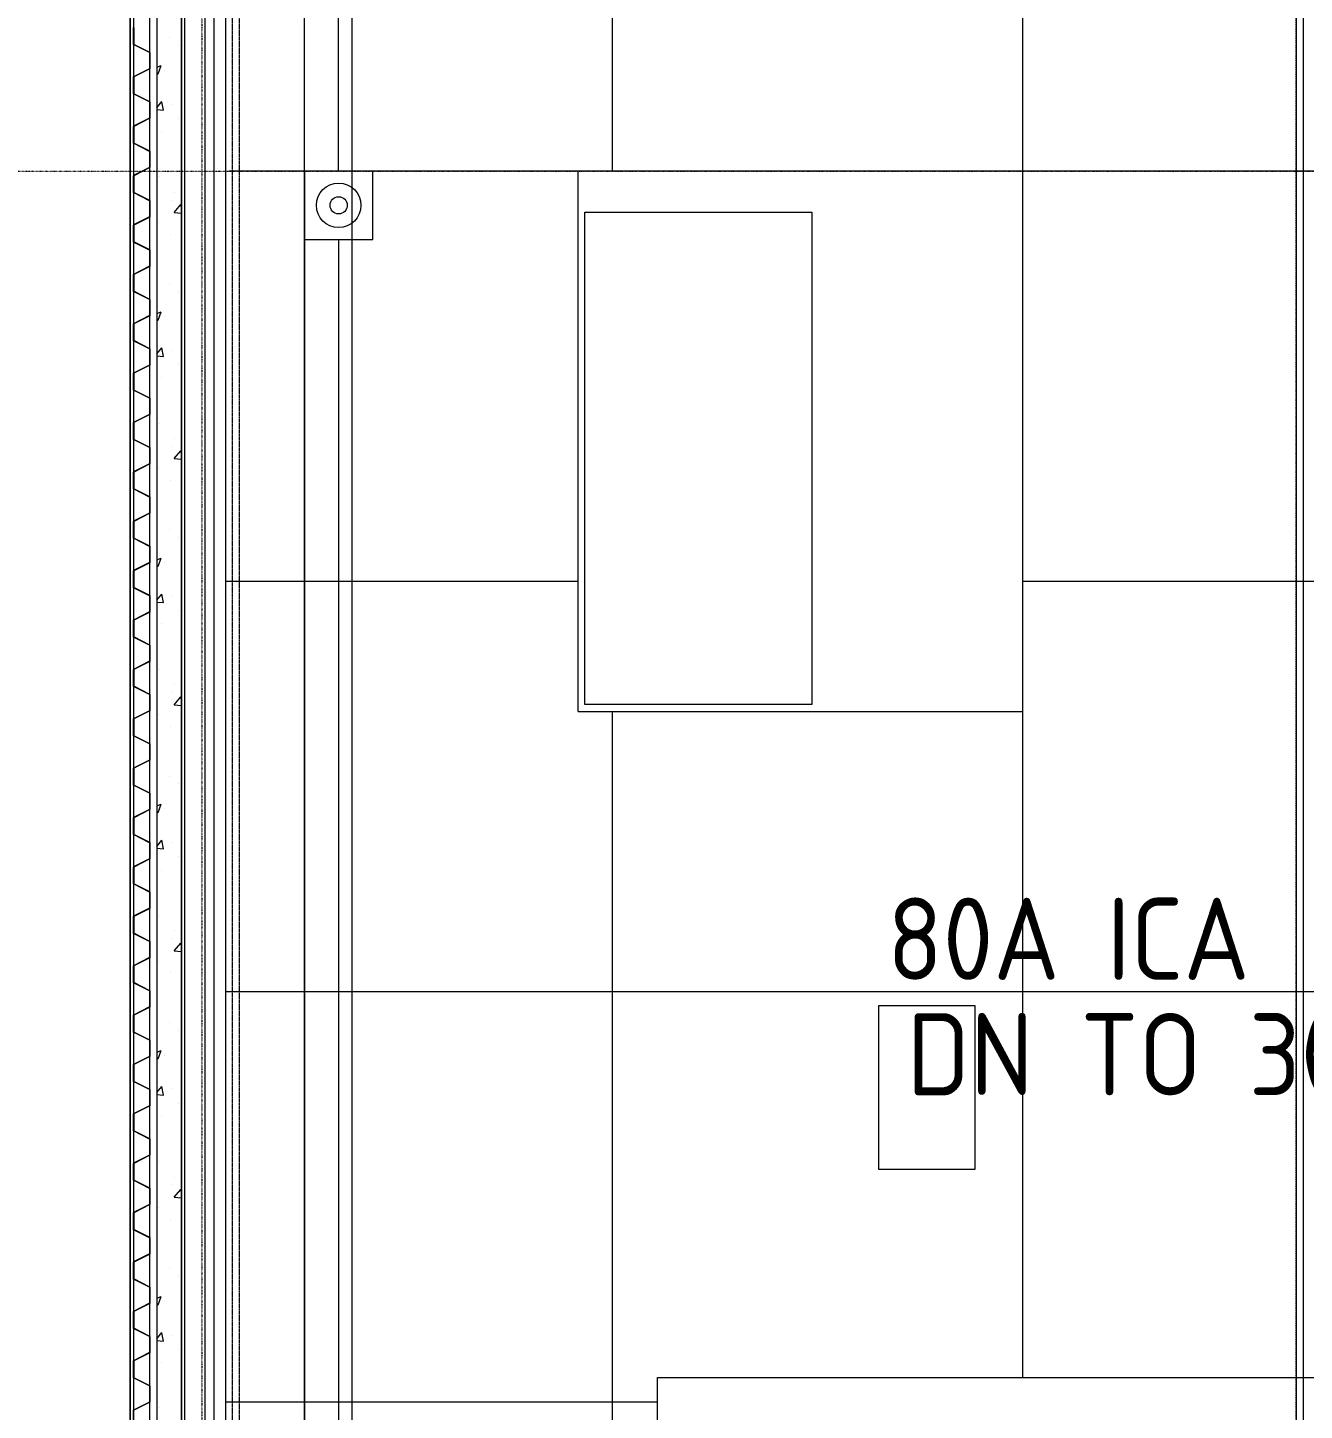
# Model space of a CAD drawing. Extents: x -32000 to 416743, y -254124 to 144214.
# Drawn here: x -1274 to 8060, y 20940 to 31049 of the extents above; entities that cross this region are included whole.
import ezdxf

# ---------------------------------------------------------------- set-up
doc = ezdxf.new("R2010")
doc.units = 0
doc.header["$LTSCALE"] = 10
for name, pattern in [('H12PL4$0$JJP_三點線', [0.9, 0.3, -0.15, 0, -0.15, 0, -0.15, 0, -0.15]), ('XFM1Q40$0$HIDDEN', [9.525, 6.35, -3.175]), ('XFM7P40ICA$0$H12PL4$0$CENTERK1', [0.0983, 0.0833, -0.005, 0.005, -0.005]), ('XFM7P40ICA$0$H12PL4$0$DOTK1', [0.01, 0.005, -0.005]), ('XFM7P40ICA$0$H12PL4$0$JJP_三點線', [0.9, 0.3, -0.15, 0, -0.15, 0, -0.15, 0, -0.15]), ('XFM7P40ICA$0$H12PL4$0$JJP_虛線(退縮線、投影線、地下室範圍、非屬本工程、圖面分區)', [0.45, 0.3, -0.15])]:
    doc.linetypes.add(name, pattern=pattern)
for name, color, linetype in [('H12PL4$0$A-WALL-EX', 252, 'Continuous'), ('H12PL4$0$S-GRID', 252, 'Continuous'), ('H12PL4$0$S-SLAB-SHOW', 252, 'Continuous'), ('XFM1Q40$0$DIM', 250, 'Continuous'), ('XFM7P40ICA$0$H12PL4$0$A-WALL-EX', 252, 'Continuous'), ('XFM7P40ICA$0$H12PL4$0$Hattch', 252, 'Continuous'), ('XFM7P40ICA$0$H12PL4$0$L40_19_DRAN', 252, 'Continuous'), ('XFM7P40ICA$0$H12PL4$0$L40_19_MEJI', 252, 'Continuous'), ('XFM7P40ICA$0$H12PL4$0$L40_19_SUGATA2', 252, 'Continuous'), ('XFM7P40ICA$0$H12PL4$0$L40_19_SUGATA3', 252, 'Continuous'), ('XFM7P40ICA$0$H12PL4$0$L40_19_SUGATAD', 252, 'Continuous'), ('XFM7P40ICA$0$H12PL4$0$L40_19_設備基礎', 252, 'Continuous'), ('XFM7P40ICA$0$H12PL4$0$S-GRID', 252, 'Continuous'), ('XFM7P40ICA$0$U-ICA-TXT', 250, 'Continuous')]:
    doc.layers.add(name, color=color, linetype=linetype)
doc.styles.add('XFM1Q40$0$STANDARD', font='SIMPLEX', dxfattribs={"bigfont": 'BIGFONT'})
doc.styles.add('XFM7P40ICA$0$aa-txt', font='isocp.shx', dxfattribs={"bigfont": 'chineset'})
doc.dimstyles.new('XFM1Q40$0$ISO-25', dxfattribs={"dimtxt": 25, "dimasz": 5, "dimexe": 1.25, "dimexo": 0.625, "dimtad": 1, "dimdec": 0, "dimtxsty": 'XFM1Q40$0$STANDARD', "dimcen": 2.5, "dimadec": 0, "dimazin": 0, "dimtfac": 1, "dimtdec": 0, "dimtmove": 0, "dimatfit": 3, "dimfxl": 1, "dimarcsym": 0})

# ---------------------------------------------------------------- blocks, each defined once
blk = doc.blocks.new('H12PL4')
at = {"layer": 'H12PL4$0$A-WALL-EX', "lineweight": 0, "flags": 128}
for points in [[(-525, -2675), (-525, 83025)], [(-500, 83000), (-500, -2650)], [(-380, -2530), (-380, 82880)], [(-330, 82830), (-330, -2480)], [(-150, -2300), (-150, 82650)], [(-125, -2275), (-125, 82625)]]:
    blk.add_lwpolyline(points, dxfattribs=at)
at = {"layer": 'H12PL4$0$S-GRID', "linetype": 'H12PL4$0$JJP_三點線', "lineweight": 0}
for p, q in [((0, 128250), (0, -28000)), ((-29000, 30000), (289600, 30000))]:
    blk.add_line(p, q, dxfattribs=at)
at = {"layer": 'H12PL4$0$S-SLAB-SHOW', "lineweight": 0}
for p, q in [((90, -2300), (90, 82649.8)), ((750, -2300), (750, 82649.8)), ((1100, -2300), (1100, 82649.8))]:
    blk.add_line(p, q, dxfattribs=at)
at = {"layer": 'H12PL4$0$S-SLAB-SHOW', "lineweight": 0, "flags": 128}
blk.add_lwpolyline([(-150, 82649.8), (-150, -2300)], dxfattribs=at)
blk = doc.blocks.new('*D310')
at = {"layer": 'DEFPOINTS', "color": 0, "linetype": 'XFM1Q40$0$HIDDEN', "ltscale": 0.1, "transparency": 16777216}
for p in [(287256, 172071), (287793, 172071), (287793, 172036)]:
    blk.add_point(p, dxfattribs=at)
at = {"layer": 'XFM1Q40$0$DIM', "color": 0, "linetype": 'XFM1Q40$0$HIDDEN', "lineweight": -2, "ltscale": 0.1, "transparency": 16777216}
for p, q in [((287256, 172070), (287256, 172034)), ((287793, 172070), (287793, 172034)), ((287262, 172036), (287788, 172036))]:
    blk.add_line(p, q, dxfattribs=at)
at = {"layer": 'XFM1Q40$0$DIM', "color": 0, "linetype": 'XFM1Q40$0$HIDDEN', "ltscale": 0.1, "transparency": 16777216}
for points in [[(287262, 172036), (287262, 172035), (287256, 172036)], [(287788, 172036), (287788, 172035), (287793, 172036)]]:
    blk.add_solid(points, dxfattribs=at)
at = {"layer": 'XFM1Q40$0$DIM', "color": 0, "linetype": 'XFM1Q40$0$HIDDEN', "ltscale": 0.1, "transparency": 16777216, "insert": (287522, 172046), "char_height": 20, "attachment_point": 5, "style": 'XFM1Q40$0$STANDARD'}
blk.add_mtext('537', dxfattribs=at)
blk = doc.blocks.new('*D309')
at = {"layer": 'DEFPOINTS', "color": 0, "linetype": 'XFM1Q40$0$HIDDEN', "ltscale": 0.1, "transparency": 16777216}
for p in [(286506, 172071), (287043, 172071), (287043, 172036)]:
    blk.add_point(p, dxfattribs=at)
at = {"layer": 'XFM1Q40$0$DIM', "color": 0, "linetype": 'XFM1Q40$0$HIDDEN', "lineweight": -2, "ltscale": 0.1, "transparency": 16777216}
for p, q in [((286506, 172070), (286506, 172034)), ((287043, 172070), (287043, 172034)), ((286512, 172036), (287038, 172036))]:
    blk.add_line(p, q, dxfattribs=at)
at = {"layer": 'XFM1Q40$0$DIM', "color": 0, "linetype": 'XFM1Q40$0$HIDDEN', "ltscale": 0.1, "transparency": 16777216}
for points in [[(286512, 172036), (286512, 172035), (286506, 172036)], [(287038, 172036), (287038, 172035), (287043, 172036)]]:
    blk.add_solid(points, dxfattribs=at)
at = {"layer": 'XFM1Q40$0$DIM', "color": 0, "linetype": 'XFM1Q40$0$HIDDEN', "ltscale": 0.1, "transparency": 16777216, "insert": (286772, 172046), "char_height": 20, "attachment_point": 5, "style": 'XFM1Q40$0$STANDARD'}
blk.add_mtext('537', dxfattribs=at)
blk = doc.blocks.new('XFM7P40ICA$0$H12PL4')
at = {"layer": 'XFM7P40ICA$0$H12PL4$0$A-WALL-EX', "lineweight": 0}
for p, q in [((90, -2300), (90, 82649.8)), ((750, -2300), (750, 82649.8)), ((1100, -2300), (1100, 82649.8))]:
    blk.add_line(p, q, dxfattribs=at)
at = {"layer": 'XFM7P40ICA$0$H12PL4$0$A-WALL-EX', "linetype": 'XFM7P40ICA$0$H12PL4$0$JJP_虛線(退縮線、投影線、地下室範圍、非屬本工程、圖面分區)', "lineweight": 0}
blk.add_line((8050, 57350), (8050, 2650), dxfattribs=at)
at = {"layer": 'XFM7P40ICA$0$H12PL4$0$A-WALL-EX', "linetype": 'XFM7P40ICA$0$H12PL4$0$JJP_虛線(退縮線、投影線、地下室範圍、非屬本工程、圖面分區)', "lineweight": 0, "flags": 128}
for points in [[(-525, 83011), (-525, -2675)], [(-125, -2275), (-125, 82611.4)], [(8000, 57500), (8000, 2500)]]:
    blk.add_lwpolyline(points, dxfattribs=at)
at = {"layer": 'XFM7P40ICA$0$H12PL4$0$A-WALL-EX', "lineweight": 0, "flags": 128}
for points in [[(-500, 83000), (-500, -2650)], [(-380, -2530), (-380, 82880)], [(-330, 82830), (-330, -2480)], [(-150, -2300), (-150, 82650)], [(-150, 82649.8), (-150, -2300)]]:
    blk.add_lwpolyline(points, dxfattribs=at)
at = {"layer": 'XFM7P40ICA$0$H12PL4$0$Hattch', "lineweight": 0}
for p, q in [((-500, 30925.5), (-500, 31049.3)), ((-498.3, 31048.3), (-498.3, 30926.6)), ((-238.5, 30977), (-238.5, 30977)), ((-381.7, 30866.4), (-500, 30925.5)), ((-380, 30867.4), (-498.3, 30926.6)), ((-381.7, 30866.4), (-381.7, 30748.5)), ((-380, 30867.4), (-380, 30747.4)), ((-173, 30919.1), (-173, 30919.1)), ((-381.7, 30748.5), (-500, 30689.3)), ((-380, 30747.4), (-498.3, 30688.3)), ((-330, 30759), (-298.4, 30771.1)), ((-318.7, 30710.6), (-298.4, 30771)), ((-271.3, 30737.5), (-271.3, 30737.5)), ((-500, 30564.5), (-500, 30688.3)), ((-498.3, 30687.2), (-498.3, 30565.5)), ((-330, 30718.3), (-318.7, 30710.7)), ((-381.7, 30505.3), (-500, 30564.5)), ((-380, 30506.4), (-498.3, 30565.5)), ((-381.7, 30505.3), (-381.7, 30387.4)), ((-380, 30506.4), (-380, 30386.4)), ((-330, 30463.2), (-292.6, 30507.7)), ((-330, 30449.3), (-281, 30445)), ((-281, 30444.9), (-292.5, 30507.6)), ((-216.7, 30490.3), (-216.7, 30490.3)), ((-381.7, 30387.4), (-500, 30328.3)), ((-380, 30386.4), (-498.3, 30327.2)), ((-170.1, 30385.3), (-170, 30385.3)), ((-500, 30203.5), (-500, 30327.2)), ((-498.3, 30326.2), (-498.3, 30204.5)), ((-296.1, 30290.2), (-296, 30290.2)), ((-381.7, 30144.3), (-500, 30203.5)), ((-380, 30145.3), (-498.3, 30204.5)), ((-381.7, 30144.3), (-381.7, 30026.4)), ((-380, 30145.3), (-380, 30025.3)), ((-381.7, 30026.4), (-500, 29967.2)), ((-380, 30025.3), (-498.3, 29966.2)), ((-500, 29842.4), (-500, 29966.2)), ((-498.3, 29965.1), (-498.3, 29843.5)), ((-308.2, 29957.3), (-308.2, 29957.3)), ((-381.7, 29783.3), (-500, 29842.4)), ((-380, 29784.3), (-498.3, 29843.5)), ((-200.6, 29845), (-200.6, 29845)), ((-381.7, 29783.3), (-381.7, 29665.3)), ((-380, 29784.3), (-380, 29664.3)), ((-211.3, 29788.7), (-211.3, 29788.7)), ((-202.1, 29698.1), (-153.9, 29755.5)), ((-150, 29734.9), (-153.8, 29755.4)), ((-381.7, 29665.3), (-500, 29606.2)), ((-380, 29664.3), (-498.3, 29605.1)), ((-320.4, 29624.4), (-320.4, 29624.4)), ((-202.1, 29698.1), (-150, 29693.5)), ((-500, 29481.4), (-500, 29605.1)), ((-498.3, 29604.1), (-498.3, 29482.4)), ((-225.8, 29538.4), (-225.7, 29538.4)), ((-381.7, 29422.2), (-500, 29481.4)), ((-380, 29423.3), (-498.3, 29482.4)), ((-381.7, 29422.2), (-381.7, 29304.3)), ((-380, 29423.3), (-380, 29303.3)), ((-381.7, 29304.3), (-500, 29245.1)), ((-500, 29120.3), (-500, 29244.1)), ((-380, 29303.3), (-498.3, 29244.1)), ((-498.3, 29243.1), (-498.3, 29121.4)), ((-381.7, 29061.2), (-500, 29120.3)), ((-380, 29062.2), (-498.3, 29121.4)), ((-238.5, 29177), (-238.5, 29177)), ((-173, 29119.1), (-173, 29119.1)), ((-381.7, 29061.2), (-381.7, 28943.3)), ((-380, 29062.2), (-380, 28942.2)), ((-381.7, 28943.3), (-500, 28884.1)), ((-380, 28942.2), (-498.3, 28883.1)), ((-330, 28959), (-298.4, 28971.1)), ((-330, 28918.3), (-318.7, 28910.7)), ((-318.7, 28910.6), (-298.4, 28971)), ((-271.3, 28937.5), (-271.3, 28937.5)), ((-500, 28759.3), (-500, 28883.1)), ((-498.3, 28882), (-498.3, 28760.3)), ((-381.7, 28700.1), (-500, 28759.3)), ((-380, 28701.2), (-498.3, 28760.3)), ((-381.7, 28700.1), (-381.7, 28582.2)), ((-380, 28701.2), (-380, 28581.2)), ((-330, 28663.2), (-292.6, 28707.7)), ((-330, 28649.3), (-281, 28645)), ((-281, 28644.9), (-292.5, 28707.6)), ((-216.7, 28690.3), (-216.7, 28690.3)), ((-381.7, 28582.2), (-500, 28523.1)), ((-500, 28398.3), (-500, 28522)), ((-380, 28581.2), (-498.3, 28522)), ((-498.3, 28521), (-498.3, 28399.3)), ((-170.1, 28585.3), (-170, 28585.3)), ((-296.1, 28490.2), (-296, 28490.2)), ((-381.7, 28339.1), (-500, 28398.3)), ((-380, 28340.1), (-498.3, 28399.3)), ((-381.7, 28339.1), (-381.7, 28221.2)), ((-380, 28340.1), (-380, 28220.1)), ((-381.7, 28221.2), (-500, 28162)), ((-380, 28220.1), (-498.3, 28161)), ((-500, 28037.2), (-500, 28161)), ((-498.3, 28159.9), (-498.3, 28038.3)), ((-308.2, 28157.3), (-308.2, 28157.3)), ((-381.7, 27978.1), (-500, 28037.2)), ((-380, 27979.1), (-498.3, 28038.3)), ((-200.6, 28045), (-200.6, 28045)), ((-381.7, 27978.1), (-381.7, 27860.1)), ((-380, 27979.1), (-380, 27859.1)), ((-211.3, 27988.7), (-211.3, 27988.7)), ((-202.1, 27898.1), (-153.9, 27955.5)), ((-150, 27934.9), (-153.8, 27955.4)), ((-381.7, 27860.1), (-500, 27801)), ((-380, 27859.1), (-498.3, 27799.9)), ((-320.4, 27824.4), (-320.4, 27824.4)), ((-202.1, 27898.1), (-150, 27893.5)), ((-500, 27676.2), (-500, 27799.9)), ((-498.3, 27798.9), (-498.3, 27677.2)), ((-225.8, 27738.4), (-225.7, 27738.4)), ((-381.7, 27617), (-500, 27676.2)), ((-380, 27618.1), (-498.3, 27677.2)), ((-381.7, 27617), (-381.7, 27499.1)), ((-380, 27618.1), (-380, 27498.1)), ((-381.7, 27499.1), (-500, 27439.9)), ((-380, 27498.1), (-498.3, 27438.9)), ((-500, 27315.2), (-500, 27438.9)), ((-498.3, 27437.9), (-498.3, 27316.2)), ((-381.7, 27256), (-500, 27315.2)), ((-380, 27257), (-498.3, 27316.2)), ((-238.5, 27377), (-238.5, 27377)), ((-173, 27319.1), (-173, 27319.1)), ((-381.7, 27256), (-381.7, 27138.1)), ((-380, 27257), (-380, 27137)), ((-381.7, 27138.1), (-500, 27078.9)), ((-380, 27137), (-498.3, 27077.9)), ((-330, 27159), (-298.4, 27171.1)), ((-330, 27118.3), (-318.7, 27110.7)), ((-318.7, 27110.6), (-298.4, 27171)), ((-271.3, 27137.5), (-271.3, 27137.5)), ((-500, 26954.1), (-500, 27077.9)), ((-498.3, 27076.8), (-498.3, 26955.2)), ((-381.7, 26895), (-500, 26954.1)), ((-380, 26896), (-498.3, 26955.2)), ((-381.7, 26895), (-381.7, 26777)), ((-380, 26896), (-380, 26776)), ((-330, 26863.2), (-292.6, 26907.7)), ((-281, 26844.9), (-292.5, 26907.6)), ((-216.7, 26890.3), (-216.7, 26890.3)), ((-330, 26849.3), (-281, 26845)), ((-381.7, 26777), (-500, 26717.9)), ((-500, 26593.1), (-500, 26716.8)), ((-380, 26776), (-498.3, 26716.8)), ((-498.3, 26715.8), (-498.3, 26594.1)), ((-296.1, 26690.2), (-296, 26690.2)), ((-170.1, 26785.3), (-170, 26785.3)), ((-381.7, 26533.9), (-500, 26593.1)), ((-380, 26535), (-498.3, 26594.1)), ((-381.7, 26533.9), (-381.7, 26416)), ((-380, 26535), (-380, 26415)), ((-381.7, 26416), (-500, 26356.8)), ((-380, 26415), (-498.3, 26355.8)), ((-500, 26232), (-500, 26355.8)), ((-498.3, 26354.8), (-498.3, 26233.1)), ((-308.2, 26357.3), (-308.2, 26357.3)), ((-381.7, 26172.9), (-500, 26232)), ((-380, 26173.9), (-498.3, 26233.1)), ((-211.3, 26188.7), (-211.3, 26188.7)), ((-200.6, 26245), (-200.6, 26245)), ((-381.7, 26172.9), (-381.7, 26055)), ((-380, 26173.9), (-380, 26053.9)), ((-202.1, 26098.1), (-153.9, 26155.5)), ((-202.1, 26098.1), (-150, 26093.5)), ((-150, 26134.9), (-153.8, 26155.4)), ((-381.7, 26055), (-500, 25995.8)), ((-500, 25871), (-500, 25994.8)), ((-380, 26053.9), (-498.3, 25994.8)), ((-498.3, 25993.7), (-498.3, 25872)), ((-320.4, 26024.4), (-320.4, 26024.4)), ((-225.8, 25938.4), (-225.7, 25938.4)), ((-381.7, 25811.8), (-500, 25871)), ((-380, 25812.9), (-498.3, 25872)), ((-381.7, 25811.8), (-381.7, 25693.9)), ((-380, 25812.9), (-380, 25692.9)), ((-381.7, 25693.9), (-500, 25634.8)), ((-380, 25692.9), (-498.3, 25633.7)), ((-500, 25510), (-500, 25633.7)), ((-498.3, 25632.7), (-498.3, 25511)), ((-238.5, 25577), (-238.5, 25577)), ((-381.7, 25450.8), (-500, 25510)), ((-380, 25451.8), (-498.3, 25511)), ((-173, 25519.1), (-173, 25519.1)), ((-381.7, 25450.8), (-381.7, 25332.9)), ((-380, 25451.8), (-380, 25331.8)), ((-381.7, 25332.9), (-500, 25273.7)), ((-380, 25331.8), (-498.3, 25272.7)), ((-330, 25359), (-298.4, 25371.1)), ((-330, 25318.3), (-318.7, 25310.7)), ((-318.7, 25310.6), (-298.4, 25371)), ((-271.3, 25337.5), (-271.3, 25337.5)), ((-500, 25148.9), (-500, 25272.7)), ((-498.3, 25271.6), (-498.3, 25150)), ((-381.7, 25089.8), (-500, 25148.9)), ((-380, 25090.8), (-498.3, 25150)), ((-381.7, 25089.8), (-381.7, 24971.8)), ((-380, 25090.8), (-380, 24970.8)), ((-330, 25063.2), (-292.6, 25107.7)), ((-281, 25044.9), (-292.5, 25107.6)), ((-216.7, 25090.3), (-216.7, 25090.3)), ((-381.7, 24971.8), (-500, 24912.7)), ((-380, 24970.8), (-498.3, 24911.6)), ((-330, 25049.3), (-281, 25045)), ((-170.1, 24985.3), (-170, 24985.3)), ((-500, 24787.9), (-500, 24911.6)), ((-498.3, 24910.6), (-498.3, 24788.9)), ((-296.1, 24890.2), (-296, 24890.2)), ((-381.7, 24728.7), (-500, 24787.9)), ((-380, 24729.8), (-498.3, 24788.9)), ((-381.7, 24728.7), (-381.7, 24610.8)), ((-380, 24729.8), (-380, 24609.8)), ((-381.7, 24610.8), (-500, 24551.6)), ((-380, 24609.8), (-498.3, 24550.6)), ((-500, 24426.8), (-500, 24550.6)), ((-498.3, 24549.6), (-498.3, 24427.9)), ((-308.2, 24557.3), (-308.2, 24557.3)), ((-381.7, 24367.7), (-500, 24426.8)), ((-380, 24368.7), (-498.3, 24427.9)), ((-381.7, 24367.7), (-381.7, 24249.8)), ((-380, 24368.7), (-380, 24248.7)), ((-211.3, 24388.7), (-211.3, 24388.7)), ((-200.6, 24445), (-200.6, 24445)), ((-202.1, 24298.1), (-153.9, 24355.5)), ((-202.1, 24298.1), (-150, 24293.5)), ((-150, 24334.9), (-153.8, 24355.4)), ((-381.7, 24249.8), (-500, 24190.6)), ((-500, 24065.8), (-500, 24189.6)), ((-380, 24248.7), (-498.3, 24189.6)), ((-498.3, 24188.5), (-498.3, 24066.8)), ((-320.4, 24224.4), (-320.4, 24224.4)), ((-381.7, 24006.6), (-500, 24065.8)), ((-380, 24007.7), (-498.3, 24066.8)), ((-225.8, 24138.4), (-225.7, 24138.4)), ((-381.7, 24006.6), (-381.7, 23888.7)), ((-380, 24007.7), (-380, 23887.7)), ((-381.7, 23888.7), (-500, 23829.6)), ((-380, 23887.7), (-498.3, 23828.5)), ((-500, 23704.8), (-500, 23828.5)), ((-498.3, 23827.5), (-498.3, 23705.8)), ((-238.5, 23777), (-238.5, 23777)), ((-381.7, 23645.6), (-500, 23704.8)), ((-380, 23646.6), (-498.3, 23705.8)), ((-173, 23719.1), (-173, 23719.1)), ((-381.7, 23645.6), (-381.7, 23527.7)), ((-380, 23646.6), (-380, 23526.6)), ((-330, 23559), (-298.4, 23571.1)), ((-318.7, 23510.6), (-298.4, 23571)), ((-381.7, 23527.7), (-500, 23468.5)), ((-500, 23343.7), (-500, 23467.5)), ((-380, 23526.6), (-498.3, 23467.5)), ((-498.3, 23466.5), (-498.3, 23344.8)), ((-330, 23518.3), (-318.7, 23510.7)), ((-271.3, 23537.5), (-271.3, 23537.5)), ((-381.7, 23284.6), (-500, 23343.7)), ((-380, 23285.6), (-498.3, 23344.8)), ((-381.7, 23284.6), (-381.7, 23166.6)), ((-380, 23285.6), (-380, 23165.6)), ((-330, 23263.2), (-292.6, 23307.7)), ((-281, 23244.9), (-292.5, 23307.6)), ((-216.7, 23290.3), (-216.7, 23290.3)), ((-381.7, 23166.6), (-500, 23107.5)), ((-380, 23165.6), (-498.3, 23106.5)), ((-330, 23249.3), (-281, 23245)), ((-170.1, 23185.3), (-170, 23185.3)), ((-500, 22982.7), (-500, 23106.5)), ((-498.3, 23105.4), (-498.3, 22983.7)), ((-296.1, 23090.2), (-296, 23090.2)), ((-381.7, 22923.5), (-500, 22982.7)), ((-380, 22924.6), (-498.3, 22983.7)), ((-381.7, 22923.5), (-381.7, 22805.6)), ((-380, 22924.6), (-380, 22804.6)), ((-381.7, 22805.6), (-500, 22746.5)), ((-380, 22804.6), (-498.3, 22745.4)), ((-308.2, 22757.3), (-308.2, 22757.3)), ((-500, 22621.7), (-500, 22745.4)), ((-498.3, 22744.4), (-498.3, 22622.7)), ((-200.6, 22645), (-200.6, 22645)), ((-381.7, 22562.5), (-500, 22621.7)), ((-380, 22563.5), (-498.3, 22622.7)), ((-381.7, 22562.5), (-381.7, 22444.6)), ((-380, 22563.5), (-380, 22443.5)), ((-211.3, 22588.7), (-211.3, 22588.7)), ((-202.1, 22498.1), (-153.9, 22555.5)), ((-150, 22534.9), (-153.8, 22555.4)), ((-381.7, 22444.6), (-500, 22385.4)), ((-380, 22443.5), (-498.3, 22384.4)), ((-202.1, 22498.1), (-150, 22493.5)), ((-500, 22260.6), (-500, 22384.4)), ((-498.3, 22383.3), (-498.3, 22261.7)), ((-320.4, 22424.4), (-320.4, 22424.4)), ((-381.7, 22201.5), (-500, 22260.6)), ((-380, 22202.5), (-498.3, 22261.7)), ((-225.8, 22338.4), (-225.7, 22338.4)), ((-381.7, 22201.5), (-381.7, 22083.5)), ((-380, 22202.5), (-380, 22082.5)), ((-381.7, 22083.5), (-500, 22024.4)), ((-380, 22082.5), (-498.3, 22023.3)), ((-500, 21899.6), (-500, 22023.3)), ((-498.3, 22022.3), (-498.3, 21900.6)), ((-238.5, 21977), (-238.5, 21977)), ((-381.7, 21840.4), (-500, 21899.6)), ((-380, 21841.5), (-498.3, 21900.6)), ((-381.7, 21840.4), (-381.7, 21722.5)), ((-380, 21841.5), (-380, 21721.5)), ((-173, 21919.1), (-173, 21919.1)), ((-330, 21759), (-298.4, 21771.1)), ((-318.7, 21710.6), (-298.4, 21771)), ((-271.3, 21737.5), (-271.3, 21737.5)), ((-381.7, 21722.5), (-500, 21663.3)), ((-500, 21538.5), (-500, 21662.3)), ((-380, 21721.5), (-498.3, 21662.3)), ((-498.3, 21661.3), (-498.3, 21539.6)), ((-330, 21718.3), (-318.7, 21710.7)), ((-381.7, 21479.4), (-500, 21538.5)), ((-380, 21480.4), (-498.3, 21539.6)), ((-381.7, 21479.4), (-381.7, 21361.5)), ((-380, 21480.4), (-380, 21360.4)), ((-330, 21463.2), (-292.6, 21507.7)), ((-330, 21449.3), (-281, 21445)), ((-281, 21444.9), (-292.5, 21507.6)), ((-216.7, 21490.3), (-216.7, 21490.3)), ((-381.7, 21361.5), (-500, 21302.3)), ((-380, 21360.4), (-498.3, 21301.3)), ((-170.1, 21385.3), (-170, 21385.3)), ((-500, 21177.5), (-500, 21301.3)), ((-498.3, 21300.2), (-498.3, 21178.5)), ((-296.1, 21290.2), (-296, 21290.2)), ((-381.7, 21118.3), (-500, 21177.5)), ((-380, 21119.4), (-498.3, 21178.5)), ((-381.7, 21118.3), (-381.7, 21000.4)), ((-380, 21119.4), (-380, 20999.4)), ((-381.7, 21000.4), (-500, 20941.3)), ((-500, 20816.5), (-500, 20940.2)), ((-380, 20999.4), (-498.3, 20940.2)), ((-308.2, 20957.3), (-308.2, 20957.3))]:
    blk.add_line(p, q, dxfattribs=at)
at = {"layer": 'XFM7P40ICA$0$H12PL4$0$L40_19_DRAN', "lineweight": 0}
for radius in [162.5, 62.5]:
    blk.add_circle((1000, 29750), radius, dxfattribs=at)
at = {"layer": 'XFM7P40ICA$0$H12PL4$0$L40_19_MEJI', "lineweight": 0}
for p, q in [((3000, 49400), (3000, 30000)), ((6000, 49400), (6000, 21180)), ((750, 30000), (750, 44500)), ((1000, 30000), (1000, 44500)), ((8670, 30000), (200, 30000)), ((2750, 26050), (2750, 30000)), ((750, 29500), (750, 15000)), ((1000, 29500), (1000, 15000)), ((2750, 27000), (175, 27000)), ((17350, 27000), (6000, 27000)), ((2750, 26050), (6000, 26050)), ((3000, 26050), (3000, 17100)), ((10610, 24000), (175, 24000)), ((3330, 21000), (175, 21000))]:
    blk.add_line(p, q, dxfattribs=at)
at = {"layer": 'XFM7P40ICA$0$H12PL4$0$L40_19_MEJI', "lineweight": 0, "flags": 128}
blk.add_lwpolyline([(1250, 30000), (750, 30000), (750, 29500), (1250, 29500)], close=True, dxfattribs=at)
at = {"layer": 'XFM7P40ICA$0$H12PL4$0$L40_19_SUGATA2', "lineweight": 0}
blk.add_line((-525, 83025), (-525, -2675), dxfattribs=at)
at = {"layer": 'XFM7P40ICA$0$H12PL4$0$L40_19_SUGATA2', "lineweight": 0, "flags": 128}
blk.add_lwpolyline([(3330, 21180), (8770, 21180), (8770, 18070), (3330, 18070)], close=True, dxfattribs=at)
at = {"layer": 'XFM7P40ICA$0$H12PL4$0$L40_19_SUGATA3', "lineweight": 0}
for p, q in [((25, -2125), (25, 82475)), ((175, -1975), (175, 82325))]:
    blk.add_line(p, q, dxfattribs=at)
at = {"layer": 'XFM7P40ICA$0$H12PL4$0$L40_19_SUGATA3', "linetype": 'XFM7P40ICA$0$H12PL4$0$CENTERK1', "lineweight": 0}
for p, q in [((225, -1925), (225, 82275)), ((275, -1875), (275, 82225))]:
    blk.add_line(p, q, dxfattribs=at)
at = {"layer": 'XFM7P40ICA$0$H12PL4$0$L40_19_SUGATAD', "linetype": 'XFM7P40ICA$0$H12PL4$0$DOTK1', "lineweight": 0}
blk.add_line((8000, 2500), (8000, 57495), dxfattribs=at)
at = {"layer": 'XFM7P40ICA$0$H12PL4$0$L40_19_設備基礎', "lineweight": 0, "flags": 128}
for points in [[(2800, 26100), (2800, 29700), (4460, 29700), (4460, 26100)], [(4950, 22700), (4950, 23900), (5650, 23900), (5650, 22700)]]:
    blk.add_lwpolyline(points, close=True, dxfattribs=at)
at = {"layer": 'XFM7P40ICA$0$H12PL4$0$S-GRID', "linetype": 'XFM7P40ICA$0$H12PL4$0$JJP_三點線', "lineweight": 0}
for p, q in [((0, 128250), (0, -28000)), ((-29000, 30000), (289600, 30000))]:
    blk.add_line(p, q, dxfattribs=at)
blk = doc.blocks.new('XFM7P40ICA')
blk.add_blockref('XFM7P40ICA$0$H12PL4', (0, 0))
at = {"layer": 'XFM7P40ICA$0$U-ICA-TXT', "extrusion": (0, 0, -1), "style": 'XFM7P40ICA$0$aa-txt', "text_generation_flag": 2}
for s, p in [('80A ICA', (-5010.13507, 24087.53514, 0)), ('DN TO 30', (-5152.14355, 23243.19276, 0))]:
    blk.add_text(s, height=600, dxfattribs=at).set_placement(p)
blk = doc.blocks.new('XFM1Q40$0$A$Cac22a11c')
at = {"layer": 'XFM1Q40$0$DIM', "color": 252, "linetype": 'XFM1Q40$0$HIDDEN', "ltscale": 0.1}
for base, p1, p2, picture, middle in [((287043.5, 172035.6), (286506.5, 172070.6), (287043.5, 172070.6), '*D309', (286771.6, 172035.6)), ((287793.5, 172035.6), (287256.5, 172070.6), (287793.5, 172070.6), '*D310', (287521.6, 172035.6))]:
    dim = blk.add_linear_dim(base=base, p1=p1, p2=p2, angle=180, dimstyle='XFM1Q40$0$ISO-25', override={"dimtxt": 20}, dxfattribs=at)
    dim.commit()
    dim.dimension.update_dxf_attribs({"geometry": picture, "text_midpoint": middle, "dimtype": 128})
blk = doc.blocks.new('XFM1Q40')
at = {"xscale": -1, "rotation": 180}
blk.add_blockref('XFM1Q40$0$A$Cac22a11c', (-273100, 196518), dxfattribs=at)

msp = doc.modelspace()

# ---------------------------------------------------------------- block references
for name in ['H12PL4', 'XFM7P40ICA', 'XFM1Q40']:
    msp.add_blockref(name, (0, 0))

doc.saveas('drawing.dxf')
